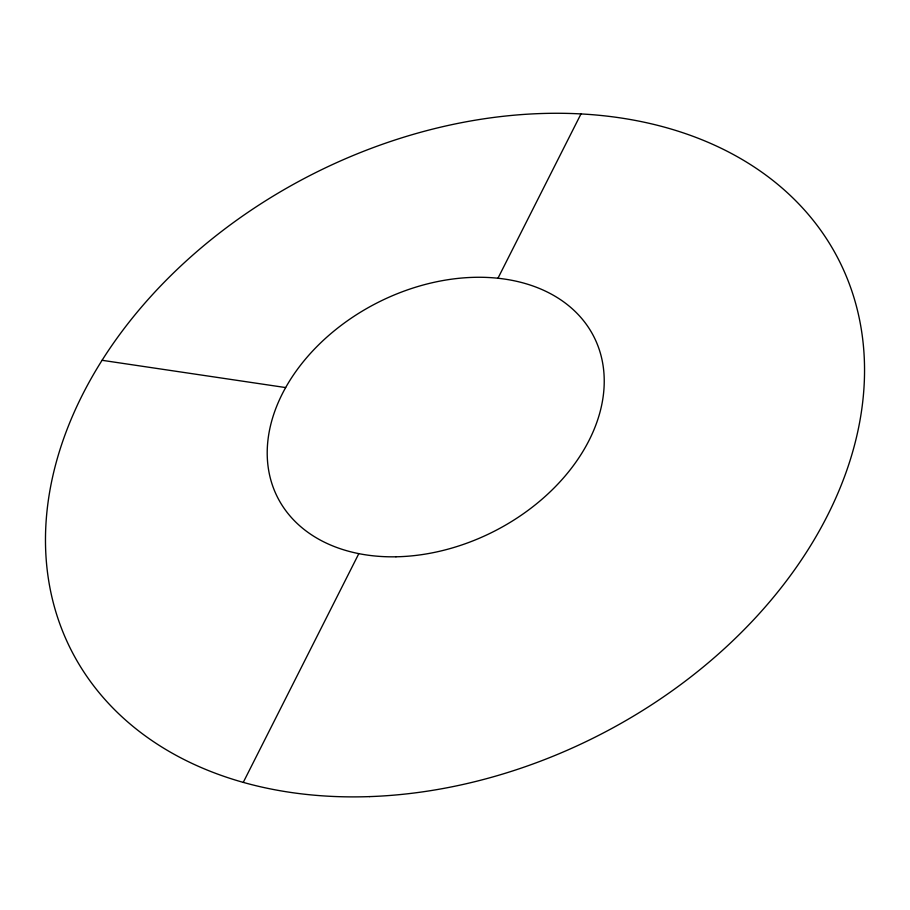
<?xml version="1.0" encoding="UTF-8"?>
<svg xmlns="http://www.w3.org/2000/svg" width="910" height="910" viewBox="0 0 910 910"><rect width="100%" height="100%" fill="white"/><g stroke="black" fill="none" stroke-linecap="round" stroke-linejoin="round"><path stroke-width="1.36" d="M243.266 782.372L358.824 553.644M497.963 278.244L580.978 113.932M102.079 360.303L285.649 387.569M395.952 556.795A177.393 128.333 -26.9 0 0 597.415 344.549A177.393 128.333 -26.9 0 0 313.779 349.793A177.393 128.333 -26.9 0 0 395.952 556.795M369.437 796.614A430.521 314.951 -26.9 0 0 844.639 272.363A430.521 314.951 -26.9 0 0 150.969 296.285A430.521 314.951 -26.9 0 0 369.437 796.614"/></g></svg>
